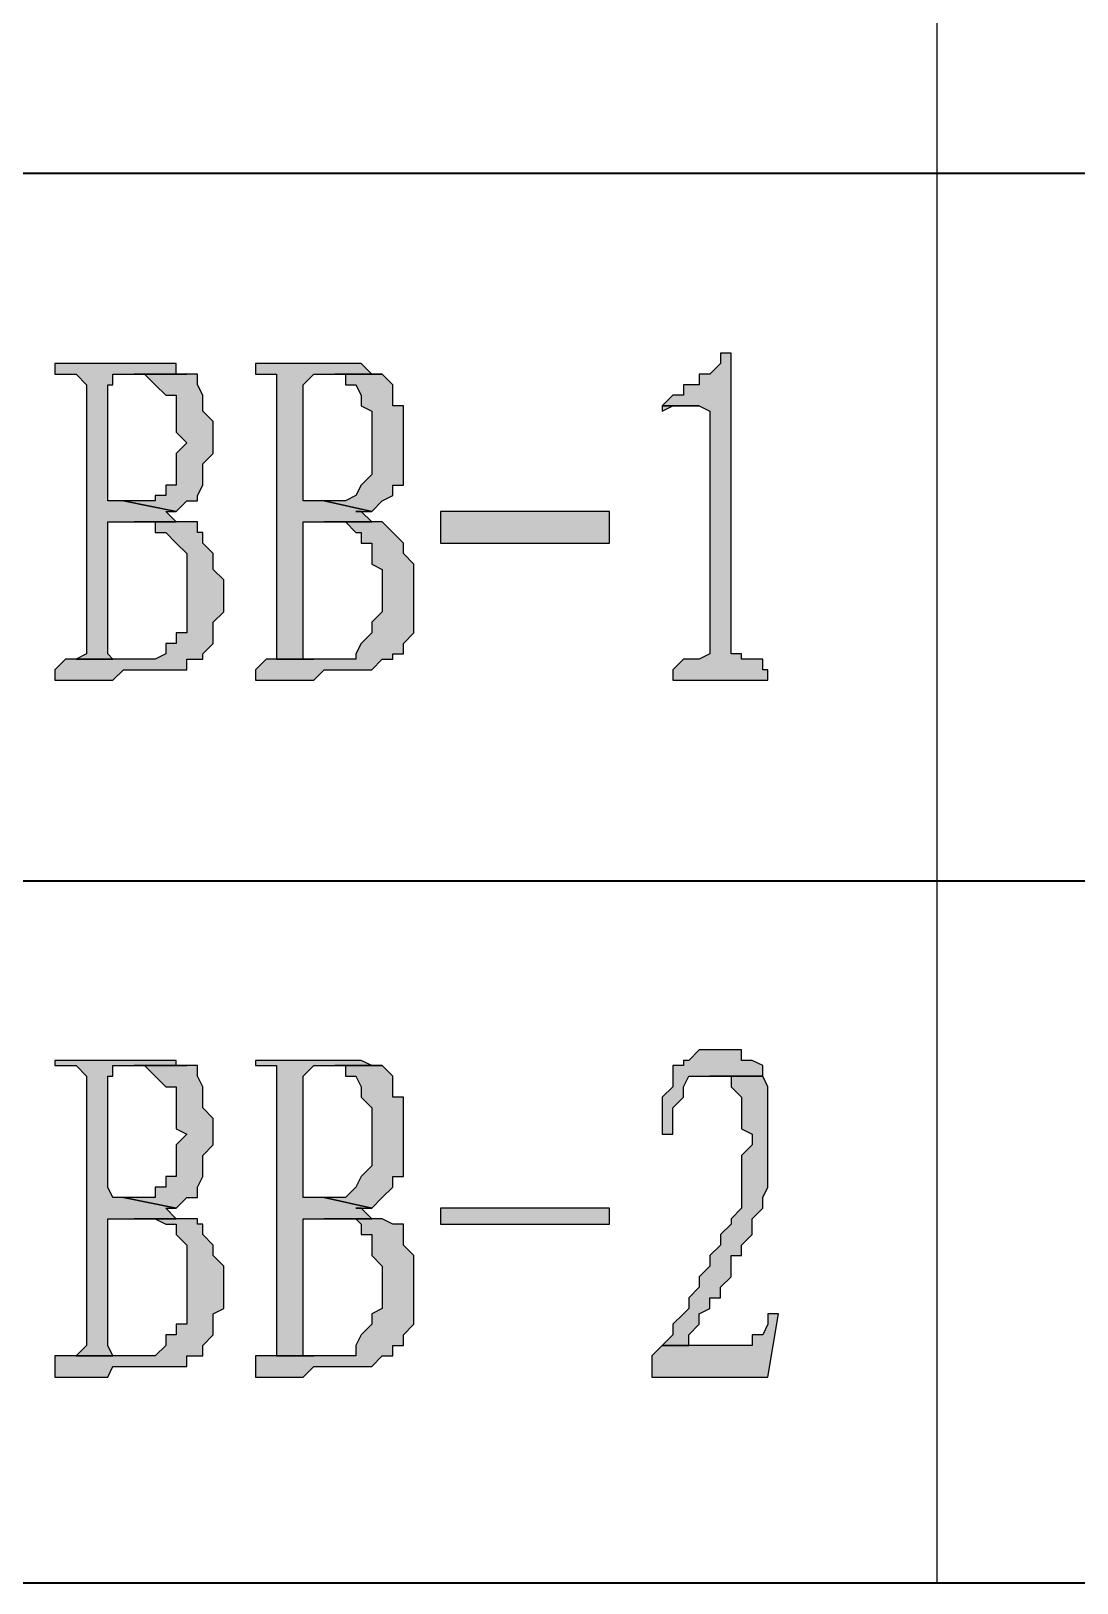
# Model space of a CAD drawing. Extents: x 457 to 4918, y -67 to 391.
# Drawn here: x 3548.87 to 3557.82, y 73.37 to 86.65 of the extents above; entities that cross this region are included whole.
import ezdxf

# ---------------------------------------------------------------- set-up
doc = ezdxf.new("R2010")
doc.units = 0
doc.header["$LTSCALE"] = 40
doc.header["$MEASUREMENT"] = 0
doc.layers.add('at_Entity', color=7, linetype='CONTINUOUS')
doc.layers.add('at_Solid', color=7, linetype='CONTINUOUS')

msp = doc.modelspace()

# ---------------------------------------------------------------- hatches: boundary and pattern name
at = {"layer": 'at_Solid'}
for points in [[(3554.861, 83.897), (3554.77, 83.897), (3554.77, 83.807), (3554.68, 83.716), (3554.589, 83.716), (3554.589, 83.626), (3554.454, 83.626), (3554.454, 83.536), (3554.363, 83.536), (3554.273, 83.445), (3554.589, 83.445), (3554.68, 83.4), (3554.68, 81.321), (3554.589, 81.276), (3554.454, 81.276), (3554.363, 81.185), (3554.363, 81.095), (3555.177, 81.095), (3555.177, 81.185), (3555.132, 81.185), (3555.132, 81.276), (3554.951, 81.276), (3554.951, 81.321), (3554.861, 81.321)], [(3549.753, 83.807), (3549.075, 83.807), (3549.075, 83.716), (3549.256, 83.716), (3549.346, 83.626), (3549.346, 81.321), (3549.256, 81.276), (3549.572, 81.276), (3549.527, 81.321), (3549.527, 82.451), (3549.572, 82.451), (3550.114, 82.451), (3550.024, 82.541), (3550.114, 82.541), (3549.662, 82.632), (3549.527, 82.632), (3549.527, 83.626), (3549.572, 83.626), (3549.572, 83.716), (3550.205, 83.716), (3550.114, 83.716), (3550.114, 83.807), (3550.024, 83.807)], [(3551.38, 83.807), (3550.792, 83.807), (3550.792, 83.716), (3550.973, 83.716), (3550.973, 83.626), (3550.973, 81.276), (3551.29, 81.276), (3551.199, 81.276), (3551.199, 81.321), (3551.199, 82.451), (3551.29, 82.451), (3551.787, 82.451), (3551.696, 82.541), (3551.651, 82.541), (3551.696, 82.541), (3551.787, 82.541), (3551.38, 82.632), (3551.199, 82.632), (3551.199, 83.626), (3551.29, 83.716), (3551.877, 83.716), (3551.787, 83.716), (3551.696, 83.807)], [(3550.205, 83.716), (3549.753, 83.716), (3549.843, 83.716), (3549.934, 83.626), (3550.024, 83.536), (3550.114, 83.536), (3550.114, 83.445), (3550.114, 83.219), (3550.205, 83.129), (3550.114, 83.038), (3550.114, 82.767), (3550.024, 82.767), (3550.024, 82.677), (3549.934, 82.677), (3549.934, 82.632), (3549.843, 82.632), (3549.662, 82.632), (3550.114, 82.541), (3550.205, 82.632), (3550.295, 82.632), (3550.295, 82.677), (3550.34, 82.767), (3550.34, 82.948), (3550.431, 83.038), (3550.431, 83.31), (3550.34, 83.4), (3550.34, 83.536), (3550.295, 83.626), (3550.295, 83.716)], [(3551.877, 83.716), (3551.47, 83.716), (3551.561, 83.716), (3551.561, 83.626), (3551.651, 83.626), (3551.696, 83.536), (3551.696, 83.445), (3551.787, 83.4), (3551.787, 82.858), (3551.696, 82.767), (3551.651, 82.677), (3551.561, 82.632), (3551.38, 82.632), (3551.787, 82.541), (3551.877, 82.632), (3551.968, 82.677), (3551.968, 82.767), (3552.058, 82.767), (3552.058, 83.445), (3551.968, 83.445), (3551.968, 83.626)], [(3554.273, 83.445), (3554.273, 83.4), (3554.363, 83.445), (3554.589, 83.445)], [(3552.374, 82.541), (3552.374, 82.27), (3553.821, 82.27), (3553.821, 82.541)], [(3550.114, 82.451), (3549.753, 82.451), (3549.843, 82.451), (3549.934, 82.451), (3549.934, 82.36), (3550.024, 82.36), (3550.114, 82.27), (3550.205, 82.18), (3550.205, 81.502), (3550.114, 81.502), (3550.114, 81.411), (3550.024, 81.411), (3550.024, 81.321), (3549.934, 81.276), (3549.165, 81.276), (3549.075, 81.185), (3549.075, 81.095), (3549.165, 81.095), (3549.572, 81.095), (3549.662, 81.185), (3550.205, 81.185), (3550.205, 81.276), (3550.34, 81.276), (3550.34, 81.321), (3550.431, 81.411), (3550.431, 81.592), (3550.521, 81.682), (3550.521, 81.954), (3550.431, 82.044), (3550.431, 82.18), (3550.34, 82.27), (3550.34, 82.36), (3550.295, 82.36), (3550.295, 82.451), (3550.205, 82.451)], [(3551.787, 82.451), (3551.38, 82.451), (3551.47, 82.451), (3551.561, 82.451), (3551.651, 82.36), (3551.696, 82.36), (3551.696, 82.27), (3551.787, 82.27), (3551.787, 82.18), (3551.787, 82.089), (3551.877, 82.044), (3551.877, 81.682), (3551.787, 81.592), (3551.787, 81.502), (3551.696, 81.411), (3551.651, 81.321), (3551.651, 81.276), (3551.561, 81.276), (3550.883, 81.276), (3550.792, 81.185), (3550.792, 81.095), (3550.883, 81.095), (3551.29, 81.095), (3551.38, 81.185), (3551.787, 81.185), (3551.877, 81.276), (3551.968, 81.276), (3551.968, 81.321), (3552.058, 81.321), (3552.058, 81.411), (3552.148, 81.502), (3552.148, 82.089), (3552.058, 82.18), (3552.058, 82.27), (3551.968, 82.36), (3551.877, 82.451)], [(3554.77, 77.931), (3554.589, 77.931), (3554.499, 77.84), (3554.454, 77.84), (3554.454, 77.795), (3554.363, 77.795), (3554.363, 77.705), (3554.363, 77.614), (3554.273, 77.524), (3554.273, 77.207), (3554.363, 77.207), (3554.363, 77.433), (3554.454, 77.524), (3554.454, 77.614), (3554.499, 77.705), (3555.132, 77.705), (3555.132, 77.795), (3555.041, 77.84), (3554.951, 77.84), (3554.951, 77.931)], [(3549.753, 77.84), (3549.075, 77.84), (3549.075, 77.795), (3549.256, 77.795), (3549.346, 77.705), (3549.346, 75.399), (3549.256, 75.309), (3549.572, 75.309), (3549.527, 75.399), (3549.527, 76.484), (3549.572, 76.484), (3550.114, 76.484), (3550.024, 76.575), (3550.114, 76.575), (3549.662, 76.665), (3549.572, 76.665), (3549.527, 76.755), (3549.527, 77.705), (3549.572, 77.705), (3549.572, 77.795), (3549.662, 77.795), (3550.205, 77.795), (3550.114, 77.795), (3550.114, 77.84), (3550.024, 77.84)], [(3550.205, 77.795), (3549.753, 77.795), (3549.843, 77.795), (3549.934, 77.705), (3550.024, 77.614), (3550.114, 77.614), (3550.114, 77.524), (3550.114, 77.253), (3550.205, 77.207), (3550.114, 77.117), (3550.114, 76.846), (3550.024, 76.846), (3550.024, 76.755), (3549.934, 76.755), (3549.934, 76.665), (3549.843, 76.665), (3549.662, 76.665), (3550.114, 76.575), (3550.205, 76.665), (3550.295, 76.665), (3550.295, 76.755), (3550.34, 76.846), (3550.34, 77.027), (3550.431, 77.117), (3550.431, 77.343), (3550.34, 77.433), (3550.34, 77.614), (3550.295, 77.705), (3550.295, 77.795)], [(3551.38, 77.84), (3550.792, 77.84), (3550.792, 77.795), (3550.973, 77.795), (3550.973, 77.705), (3550.973, 75.309), (3551.29, 75.309), (3551.199, 75.309), (3551.199, 75.399), (3551.199, 76.484), (3551.29, 76.484), (3551.787, 76.484), (3551.696, 76.575), (3551.651, 76.575), (3551.696, 76.575), (3551.787, 76.575), (3551.38, 76.665), (3551.199, 76.665), (3551.199, 76.755), (3551.199, 77.705), (3551.29, 77.795), (3551.877, 77.795), (3551.787, 77.795), (3551.696, 77.84)], [(3551.877, 77.795), (3551.47, 77.795), (3551.561, 77.795), (3551.561, 77.705), (3551.651, 77.705), (3551.696, 77.614), (3551.696, 77.524), (3551.787, 77.433), (3551.787, 76.936), (3551.696, 76.846), (3551.651, 76.755), (3551.561, 76.665), (3551.38, 76.665), (3551.787, 76.575), (3551.877, 76.665), (3551.968, 76.755), (3551.968, 76.846), (3552.058, 76.846), (3552.058, 77.524), (3551.968, 77.524), (3551.968, 77.705)], [(3555.132, 77.705), (3554.68, 77.705), (3554.77, 77.705), (3554.861, 77.705), (3554.861, 77.614), (3554.951, 77.524), (3554.951, 77.253), (3555.041, 77.207), (3555.041, 77.117), (3554.951, 77.027), (3554.951, 76.575), (3554.861, 76.484), (3554.861, 76.439), (3554.77, 76.349), (3554.77, 76.258), (3554.68, 76.168), (3554.68, 76.077), (3554.589, 75.987), (3554.589, 75.897), (3554.499, 75.806), (3554.499, 75.716), (3554.454, 75.671), (3554.363, 75.58), (3554.363, 75.49), (3554.273, 75.399), (3554.499, 75.399), (3554.499, 75.49), (3554.589, 75.58), (3554.589, 75.671), (3554.68, 75.716), (3554.68, 75.806), (3554.77, 75.806), (3554.77, 75.897), (3554.861, 75.987), (3554.861, 76.168), (3554.951, 76.168), (3554.951, 76.258), (3555.041, 76.349), (3555.041, 76.484), (3555.132, 76.575), (3555.132, 76.665), (3555.177, 76.755), (3555.177, 77.614)], [(3552.374, 76.575), (3552.374, 76.439), (3553.821, 76.439), (3553.821, 76.575)], [(3550.114, 76.484), (3549.753, 76.484), (3549.843, 76.484), (3549.934, 76.484), (3550.024, 76.439), (3550.114, 76.439), (3550.114, 76.349), (3550.205, 76.258), (3550.205, 75.58), (3550.114, 75.58), (3550.114, 75.49), (3550.024, 75.49), (3550.024, 75.399), (3549.934, 75.309), (3549.075, 75.309), (3549.075, 75.128), (3549.527, 75.128), (3549.572, 75.219), (3550.205, 75.219), (3550.205, 75.309), (3550.34, 75.309), (3550.34, 75.399), (3550.431, 75.49), (3550.431, 75.671), (3550.521, 75.716), (3550.521, 76.077), (3550.431, 76.168), (3550.431, 76.258), (3550.34, 76.349), (3550.34, 76.439), (3550.295, 76.439), (3550.295, 76.484), (3550.205, 76.484)], [(3551.787, 76.484), (3551.38, 76.484), (3551.47, 76.484), (3551.651, 76.484), (3551.696, 76.439), (3551.696, 76.349), (3551.787, 76.349), (3551.787, 76.168), (3551.877, 76.077), (3551.877, 75.716), (3551.787, 75.671), (3551.787, 75.58), (3551.696, 75.49), (3551.651, 75.399), (3551.651, 75.309), (3551.561, 75.309), (3550.792, 75.309), (3550.792, 75.128), (3551.199, 75.128), (3551.29, 75.219), (3551.787, 75.219), (3551.877, 75.309), (3551.968, 75.309), (3551.968, 75.399), (3552.058, 75.399), (3552.058, 75.49), (3552.148, 75.58), (3552.148, 76.168), (3552.058, 76.258), (3552.058, 76.439), (3551.968, 76.439), (3551.877, 76.484)], [(3555.267, 75.671), (3555.177, 75.671), (3555.177, 75.58), (3555.132, 75.49), (3555.041, 75.49), (3555.041, 75.399), (3554.273, 75.399), (3554.183, 75.309), (3554.183, 75.128), (3555.177, 75.128)]]:
    msp.add_hatch(color=0, dxfattribs=at).paths.add_polyline_path(points)

# ---------------------------------------------------------------- linework, layer by layer
at = {"layer": 'at_Entity', "color": 0, "lineweight": 40}
for p, q in [((3634.235, 85.434), (3487.194, 85.434)), ((3487.194, 79.377), (3634.235, 79.377)), ((3487.194, 73.365), (3634.235, 73.365))]:
    msp.add_line(p, q, dxfattribs=at)
at = {"layer": 'at_Entity', "color": 0, "lineweight": 20}
for p, q in [((3554.861, 83.897), (3554.77, 83.897)), ((3554.77, 83.897), (3554.77, 83.807)), ((3554.861, 81.321), (3554.861, 83.897)), ((3549.753, 83.807), (3549.075, 83.807)), ((3549.075, 83.807), (3549.075, 83.716)), ((3550.114, 83.807), (3549.753, 83.807)), ((3550.114, 83.716), (3550.114, 83.807)), ((3551.38, 83.807), (3550.792, 83.807)), ((3550.792, 83.807), (3550.792, 83.716)), ((3551.696, 83.807), (3551.38, 83.807)), ((3551.787, 83.716), (3551.696, 83.807)), ((3554.77, 83.807), (3554.68, 83.716)), ((3549.075, 83.716), (3549.256, 83.716)), ((3549.256, 83.716), (3549.346, 83.626)), ((3549.346, 83.626), (3549.346, 81.321)), ((3549.527, 82.632), (3549.527, 83.626)), ((3549.527, 83.626), (3549.572, 83.626)), ((3549.572, 83.626), (3549.572, 83.716)), ((3549.572, 83.716), (3550.205, 83.716)), ((3550.205, 83.716), (3549.753, 83.716)), ((3549.753, 83.716), (3549.843, 83.716)), ((3549.843, 83.716), (3549.934, 83.626)), ((3549.934, 83.626), (3550.024, 83.536)), ((3550.205, 83.716), (3550.114, 83.716)), ((3550.295, 83.716), (3550.205, 83.716)), ((3550.295, 83.626), (3550.295, 83.716)), ((3550.34, 83.536), (3550.295, 83.626)), ((3550.792, 83.716), (3550.973, 83.716)), ((3550.973, 83.716), (3550.973, 83.626)), ((3550.973, 83.626), (3550.973, 81.276)), ((3551.199, 83.626), (3551.29, 83.716)), ((3551.199, 82.632), (3551.199, 83.626)), ((3551.29, 83.716), (3551.877, 83.716)), ((3551.877, 83.716), (3551.47, 83.716)), ((3551.47, 83.716), (3551.561, 83.716)), ((3551.561, 83.716), (3551.561, 83.626)), ((3551.561, 83.626), (3551.651, 83.626)), ((3551.651, 83.626), (3551.696, 83.536)), ((3551.877, 83.716), (3551.787, 83.716)), ((3551.968, 83.626), (3551.877, 83.716)), ((3551.968, 83.445), (3551.968, 83.626)), ((3554.589, 83.626), (3554.454, 83.626)), ((3554.454, 83.626), (3554.454, 83.536)), ((3554.68, 83.716), (3554.589, 83.716)), ((3554.589, 83.716), (3554.589, 83.626)), ((3550.024, 83.536), (3550.114, 83.536)), ((3550.114, 83.536), (3550.114, 83.445)), ((3550.34, 83.4), (3550.34, 83.536)), ((3551.696, 83.536), (3551.696, 83.445)), ((3554.363, 83.536), (3554.273, 83.445)), ((3554.454, 83.536), (3554.363, 83.536)), ((3550.114, 83.445), (3550.114, 83.219)), ((3550.431, 83.31), (3550.34, 83.4)), ((3551.696, 83.445), (3551.787, 83.4)), ((3551.787, 83.4), (3551.787, 82.858)), ((3552.058, 83.445), (3551.968, 83.445)), ((3552.058, 82.767), (3552.058, 83.445)), ((3554.273, 83.445), (3554.273, 83.4)), ((3554.273, 83.4), (3554.363, 83.445)), ((3554.589, 83.445), (3554.273, 83.445)), ((3554.273, 83.445), (3554.589, 83.445)), ((3554.363, 83.445), (3554.589, 83.445)), ((3554.589, 83.445), (3554.68, 83.4)), ((3554.68, 83.4), (3554.68, 81.321)), ((3550.114, 83.219), (3550.205, 83.129)), ((3550.431, 83.038), (3550.431, 83.31)), ((3550.205, 83.129), (3550.114, 83.038)), ((3550.114, 83.038), (3550.114, 82.767)), ((3550.34, 82.948), (3550.431, 83.038)), ((3550.34, 82.767), (3550.34, 82.948)), ((3551.787, 82.858), (3551.696, 82.767)), ((3550.024, 82.677), (3549.934, 82.677)), ((3549.934, 82.677), (3549.934, 82.632)), ((3550.114, 82.767), (3550.024, 82.767)), ((3550.024, 82.767), (3550.024, 82.677)), ((3550.295, 82.677), (3550.34, 82.767)), ((3550.295, 82.632), (3550.295, 82.677)), ((3551.651, 82.677), (3551.561, 82.632)), ((3551.696, 82.767), (3551.651, 82.677)), ((3551.877, 82.632), (3551.968, 82.677)), ((3551.968, 82.677), (3551.968, 82.767)), ((3551.968, 82.767), (3552.058, 82.767)), ((3549.662, 82.632), (3549.527, 82.632)), ((3549.843, 82.632), (3549.662, 82.632)), ((3549.662, 82.632), (3550.114, 82.541)), ((3550.114, 82.541), (3549.662, 82.632)), ((3549.934, 82.632), (3549.843, 82.632)), ((3550.114, 82.451), (3550.024, 82.541)), ((3550.024, 82.541), (3550.114, 82.541)), ((3550.114, 82.541), (3550.205, 82.632)), ((3550.205, 82.632), (3550.295, 82.632)), ((3551.38, 82.632), (3551.199, 82.632)), ((3551.561, 82.632), (3551.38, 82.632)), ((3551.38, 82.632), (3551.787, 82.541)), ((3551.787, 82.541), (3551.38, 82.632)), ((3551.696, 82.541), (3551.651, 82.541)), ((3551.651, 82.541), (3551.696, 82.541)), ((3551.787, 82.451), (3551.696, 82.541)), ((3551.696, 82.541), (3551.787, 82.541)), ((3551.787, 82.541), (3551.877, 82.632)), ((3552.374, 82.541), (3553.821, 82.541)), ((3552.374, 82.27), (3552.374, 82.541)), ((3553.821, 82.541), (3553.821, 82.27)), ((3549.527, 81.321), (3549.527, 82.451)), ((3549.527, 82.451), (3549.572, 82.451)), ((3549.572, 82.451), (3550.114, 82.451)), ((3550.114, 82.451), (3549.753, 82.451)), ((3549.753, 82.451), (3549.843, 82.451)), ((3549.843, 82.451), (3549.934, 82.451)), ((3549.934, 82.451), (3549.934, 82.36)), ((3550.205, 82.451), (3550.114, 82.451)), ((3550.295, 82.451), (3550.205, 82.451)), ((3550.295, 82.36), (3550.295, 82.451)), ((3551.199, 81.321), (3551.199, 82.451)), ((3551.199, 82.451), (3551.29, 82.451)), ((3551.29, 82.451), (3551.787, 82.451)), ((3551.787, 82.451), (3551.38, 82.451)), ((3551.38, 82.451), (3551.47, 82.451)), ((3551.47, 82.451), (3551.561, 82.451)), ((3551.561, 82.451), (3551.651, 82.36)), ((3551.877, 82.451), (3551.787, 82.451)), ((3551.968, 82.36), (3551.877, 82.451)), ((3549.934, 82.36), (3550.024, 82.36)), ((3550.024, 82.36), (3550.114, 82.27)), ((3550.114, 82.27), (3550.205, 82.18)), ((3550.34, 82.36), (3550.295, 82.36)), ((3550.34, 82.27), (3550.34, 82.36)), ((3550.431, 82.18), (3550.34, 82.27)), ((3551.651, 82.36), (3551.696, 82.36)), ((3551.696, 82.36), (3551.696, 82.27)), ((3551.696, 82.27), (3551.787, 82.27)), ((3551.787, 82.27), (3551.787, 82.18)), ((3552.058, 82.27), (3551.968, 82.36)), ((3552.058, 82.18), (3552.058, 82.27)), ((3553.821, 82.27), (3552.374, 82.27)), ((3550.205, 82.18), (3550.205, 81.502)), ((3550.431, 82.044), (3550.431, 82.18)), ((3551.787, 82.18), (3551.787, 82.089)), ((3552.148, 82.089), (3552.058, 82.18)), ((3550.521, 81.954), (3550.431, 82.044)), ((3551.787, 82.089), (3551.877, 82.044)), ((3551.877, 82.044), (3551.877, 81.682)), ((3552.148, 81.502), (3552.148, 82.089)), ((3550.521, 81.682), (3550.521, 81.954)), ((3550.431, 81.592), (3550.521, 81.682)), ((3551.877, 81.682), (3551.787, 81.592)), ((3550.205, 81.502), (3550.114, 81.502)), ((3550.114, 81.502), (3550.114, 81.411)), ((3550.431, 81.411), (3550.431, 81.592)), ((3551.787, 81.502), (3551.696, 81.411)), ((3551.787, 81.592), (3551.787, 81.502)), ((3552.058, 81.411), (3552.148, 81.502)), ((3550.114, 81.411), (3550.024, 81.411)), ((3550.024, 81.411), (3550.024, 81.321)), ((3550.34, 81.321), (3550.431, 81.411)), ((3551.696, 81.411), (3551.651, 81.321)), ((3552.058, 81.321), (3552.058, 81.411)), ((3549.165, 81.276), (3549.075, 81.185)), ((3549.934, 81.276), (3549.165, 81.276)), ((3549.346, 81.321), (3549.256, 81.276)), ((3549.256, 81.276), (3549.572, 81.276)), ((3549.572, 81.276), (3549.527, 81.321)), ((3550.024, 81.321), (3549.934, 81.276)), ((3550.205, 81.185), (3550.205, 81.276)), ((3550.205, 81.276), (3550.34, 81.276)), ((3550.34, 81.276), (3550.34, 81.321)), ((3550.883, 81.276), (3550.792, 81.185)), ((3551.561, 81.276), (3550.883, 81.276)), ((3550.973, 81.276), (3551.29, 81.276)), ((3551.199, 81.276), (3551.199, 81.321)), ((3551.29, 81.276), (3551.199, 81.276)), ((3551.651, 81.276), (3551.561, 81.276)), ((3551.651, 81.321), (3551.651, 81.276)), ((3551.787, 81.185), (3551.877, 81.276)), ((3551.877, 81.276), (3551.968, 81.276)), ((3551.968, 81.276), (3551.968, 81.321)), ((3551.968, 81.321), (3552.058, 81.321)), ((3554.454, 81.276), (3554.363, 81.185)), ((3554.589, 81.276), (3554.454, 81.276)), ((3554.68, 81.321), (3554.589, 81.276)), ((3554.951, 81.321), (3554.861, 81.321)), ((3554.951, 81.276), (3554.951, 81.321)), ((3555.132, 81.276), (3554.951, 81.276)), ((3555.132, 81.185), (3555.132, 81.276)), ((3549.075, 81.185), (3549.075, 81.095)), ((3549.075, 81.095), (3549.165, 81.095)), ((3549.165, 81.095), (3549.572, 81.095)), ((3549.572, 81.095), (3549.662, 81.185)), ((3549.662, 81.185), (3550.205, 81.185)), ((3550.792, 81.185), (3550.792, 81.095)), ((3550.792, 81.095), (3550.883, 81.095)), ((3550.883, 81.095), (3551.29, 81.095)), ((3551.29, 81.095), (3551.38, 81.185)), ((3551.38, 81.185), (3551.787, 81.185)), ((3554.363, 81.185), (3554.363, 81.095)), ((3554.363, 81.095), (3555.177, 81.095)), ((3555.177, 81.185), (3555.132, 81.185)), ((3555.177, 81.095), (3555.177, 81.185)), ((3554.589, 77.931), (3554.499, 77.84)), ((3554.77, 77.931), (3554.589, 77.931)), ((3554.951, 77.931), (3554.77, 77.931)), ((3554.951, 77.84), (3554.951, 77.931)), ((3549.753, 77.84), (3549.075, 77.84)), ((3549.075, 77.84), (3549.075, 77.795)), ((3549.075, 77.795), (3549.256, 77.795)), ((3549.256, 77.795), (3549.346, 77.705)), ((3549.572, 77.705), (3549.572, 77.795)), ((3549.572, 77.795), (3549.662, 77.795)), ((3549.662, 77.795), (3550.205, 77.795)), ((3550.024, 77.84), (3549.753, 77.84)), ((3550.205, 77.795), (3549.753, 77.795)), ((3549.753, 77.795), (3549.843, 77.795)), ((3549.843, 77.795), (3549.934, 77.705)), ((3550.114, 77.84), (3550.024, 77.84)), ((3550.114, 77.795), (3550.114, 77.84)), ((3550.205, 77.795), (3550.114, 77.795)), ((3550.295, 77.795), (3550.205, 77.795)), ((3550.295, 77.705), (3550.295, 77.795)), ((3551.38, 77.84), (3550.792, 77.84)), ((3550.792, 77.84), (3550.792, 77.795)), ((3550.792, 77.795), (3550.973, 77.795)), ((3550.973, 77.795), (3550.973, 77.705)), ((3551.199, 77.705), (3551.29, 77.795)), ((3551.29, 77.795), (3551.877, 77.795)), ((3551.696, 77.84), (3551.38, 77.84)), ((3551.877, 77.795), (3551.47, 77.795)), ((3551.47, 77.795), (3551.561, 77.795)), ((3551.561, 77.795), (3551.561, 77.705)), ((3551.787, 77.795), (3551.696, 77.84)), ((3551.877, 77.795), (3551.787, 77.795)), ((3551.968, 77.705), (3551.877, 77.795)), ((3554.454, 77.795), (3554.363, 77.795)), ((3554.363, 77.795), (3554.363, 77.705)), ((3554.499, 77.84), (3554.454, 77.84)), ((3554.454, 77.84), (3554.454, 77.795)), ((3555.041, 77.84), (3554.951, 77.84)), ((3555.132, 77.795), (3555.041, 77.84)), ((3555.132, 77.705), (3555.132, 77.795)), ((3549.346, 77.705), (3549.346, 75.399)), ((3549.527, 76.755), (3549.527, 77.705)), ((3549.527, 77.705), (3549.572, 77.705)), ((3549.934, 77.705), (3550.024, 77.614)), ((3550.024, 77.614), (3550.114, 77.614)), ((3550.114, 77.614), (3550.114, 77.524)), ((3550.34, 77.614), (3550.295, 77.705)), ((3550.34, 77.433), (3550.34, 77.614)), ((3550.973, 77.705), (3550.973, 75.309)), ((3551.199, 76.665), (3551.199, 77.705)), ((3551.561, 77.705), (3551.651, 77.705)), ((3551.651, 77.705), (3551.696, 77.614)), ((3551.696, 77.614), (3551.696, 77.524)), ((3551.968, 77.524), (3551.968, 77.705)), ((3554.363, 77.614), (3554.273, 77.524)), ((3554.363, 77.705), (3554.363, 77.614)), ((3554.454, 77.614), (3554.499, 77.705)), ((3554.454, 77.524), (3554.454, 77.614)), ((3554.499, 77.705), (3555.132, 77.705)), ((3555.132, 77.705), (3554.68, 77.705)), ((3554.68, 77.705), (3554.77, 77.705)), ((3554.77, 77.705), (3554.861, 77.705)), ((3554.861, 77.705), (3554.861, 77.614)), ((3554.861, 77.614), (3554.951, 77.524)), ((3555.177, 77.614), (3555.132, 77.705)), ((3555.177, 76.755), (3555.177, 77.614)), ((3550.114, 77.524), (3550.114, 77.253)), ((3551.696, 77.524), (3551.787, 77.433)), ((3552.058, 77.524), (3551.968, 77.524)), ((3552.058, 76.846), (3552.058, 77.524)), ((3554.273, 77.524), (3554.273, 77.207)), ((3554.363, 77.433), (3554.454, 77.524)), ((3554.951, 77.524), (3554.951, 77.253)), ((3550.431, 77.343), (3550.34, 77.433)), ((3551.787, 77.433), (3551.787, 76.936)), ((3554.363, 77.207), (3554.363, 77.433)), ((3550.114, 77.253), (3550.205, 77.207)), ((3550.431, 77.117), (3550.431, 77.343)), ((3554.951, 77.253), (3555.041, 77.207)), ((3550.205, 77.207), (3550.114, 77.117)), ((3550.114, 77.117), (3550.114, 76.846)), ((3550.34, 77.027), (3550.431, 77.117)), ((3554.273, 77.207), (3554.363, 77.207)), ((3555.041, 77.117), (3554.951, 77.027)), ((3555.041, 77.207), (3555.041, 77.117)), ((3550.34, 76.846), (3550.34, 77.027)), ((3554.951, 77.027), (3554.951, 76.575)), ((3550.114, 76.846), (3550.024, 76.846)), ((3550.024, 76.846), (3550.024, 76.755)), ((3550.295, 76.755), (3550.34, 76.846)), ((3551.696, 76.846), (3551.651, 76.755)), ((3551.787, 76.936), (3551.696, 76.846)), ((3551.968, 76.755), (3551.968, 76.846)), ((3551.968, 76.846), (3552.058, 76.846)), ((3549.572, 76.665), (3549.527, 76.755)), ((3550.024, 76.755), (3549.934, 76.755)), ((3549.934, 76.755), (3549.934, 76.665)), ((3550.295, 76.665), (3550.295, 76.755)), ((3551.651, 76.755), (3551.561, 76.665)), ((3551.877, 76.665), (3551.968, 76.755)), ((3555.132, 76.665), (3555.177, 76.755)), ((3549.662, 76.665), (3549.572, 76.665)), ((3549.843, 76.665), (3549.662, 76.665)), ((3549.662, 76.665), (3550.114, 76.575)), ((3550.114, 76.575), (3549.662, 76.665)), ((3549.934, 76.665), (3549.843, 76.665)), ((3550.114, 76.484), (3550.024, 76.575)), ((3550.024, 76.575), (3550.114, 76.575)), ((3550.114, 76.575), (3550.205, 76.665)), ((3550.205, 76.665), (3550.295, 76.665)), ((3551.38, 76.665), (3551.199, 76.665)), ((3551.561, 76.665), (3551.38, 76.665)), ((3551.38, 76.665), (3551.787, 76.575)), ((3551.787, 76.575), (3551.38, 76.665)), ((3551.696, 76.575), (3551.651, 76.575)), ((3551.651, 76.575), (3551.696, 76.575)), ((3551.787, 76.484), (3551.696, 76.575)), ((3551.696, 76.575), (3551.787, 76.575)), ((3551.787, 76.575), (3551.877, 76.665)), ((3552.374, 76.575), (3553.821, 76.575)), ((3552.374, 76.439), (3552.374, 76.575)), ((3553.821, 76.575), (3553.821, 76.439)), ((3554.951, 76.575), (3554.861, 76.484)), ((3555.041, 76.484), (3555.132, 76.575)), ((3555.132, 76.575), (3555.132, 76.665)), ((3549.527, 75.399), (3549.527, 76.484)), ((3549.527, 76.484), (3549.572, 76.484)), ((3549.572, 76.484), (3550.114, 76.484)), ((3550.114, 76.484), (3549.753, 76.484)), ((3549.753, 76.484), (3549.843, 76.484)), ((3549.843, 76.484), (3549.934, 76.484)), ((3549.934, 76.484), (3550.024, 76.439)), ((3550.024, 76.439), (3550.114, 76.439)), ((3550.205, 76.484), (3550.114, 76.484)), ((3550.114, 76.439), (3550.114, 76.349)), ((3550.295, 76.484), (3550.205, 76.484)), ((3550.295, 76.439), (3550.295, 76.484)), ((3550.34, 76.439), (3550.295, 76.439)), ((3550.34, 76.349), (3550.34, 76.439)), ((3551.199, 75.399), (3551.199, 76.484)), ((3551.199, 76.484), (3551.29, 76.484)), ((3551.29, 76.484), (3551.787, 76.484)), ((3551.787, 76.484), (3551.38, 76.484)), ((3551.38, 76.484), (3551.47, 76.484)), ((3551.47, 76.484), (3551.651, 76.484)), ((3551.651, 76.484), (3551.696, 76.439)), ((3551.696, 76.439), (3551.696, 76.349)), ((3551.877, 76.484), (3551.787, 76.484)), ((3551.968, 76.439), (3551.877, 76.484)), ((3552.058, 76.439), (3551.968, 76.439)), ((3552.058, 76.258), (3552.058, 76.439)), ((3553.821, 76.439), (3552.374, 76.439)), ((3554.861, 76.439), (3554.77, 76.349)), ((3554.861, 76.484), (3554.861, 76.439)), ((3555.041, 76.349), (3555.041, 76.484)), ((3550.114, 76.349), (3550.205, 76.258)), ((3550.431, 76.258), (3550.34, 76.349)), ((3551.696, 76.349), (3551.787, 76.349)), ((3551.787, 76.349), (3551.787, 76.168)), ((3554.77, 76.349), (3554.77, 76.258)), ((3554.951, 76.258), (3555.041, 76.349)), ((3550.205, 76.258), (3550.205, 75.58)), ((3550.431, 76.168), (3550.431, 76.258)), ((3550.521, 76.077), (3550.431, 76.168)), ((3551.787, 76.168), (3551.877, 76.077)), ((3552.148, 76.168), (3552.058, 76.258)), ((3552.148, 75.58), (3552.148, 76.168)), ((3554.77, 76.258), (3554.68, 76.168)), ((3554.68, 76.168), (3554.68, 76.077)), ((3554.861, 75.987), (3554.861, 76.168)), ((3554.861, 76.168), (3554.951, 76.168)), ((3554.951, 76.168), (3554.951, 76.258)), ((3550.521, 75.716), (3550.521, 76.077)), ((3551.877, 76.077), (3551.877, 75.716)), ((3554.68, 76.077), (3554.589, 75.987)), ((3554.589, 75.897), (3554.499, 75.806)), ((3554.589, 75.987), (3554.589, 75.897)), ((3554.77, 75.897), (3554.861, 75.987)), ((3554.77, 75.806), (3554.77, 75.897)), ((3554.499, 75.806), (3554.499, 75.716)), ((3554.68, 75.716), (3554.68, 75.806)), ((3554.68, 75.806), (3554.77, 75.806)), ((3550.431, 75.671), (3550.521, 75.716)), ((3550.431, 75.49), (3550.431, 75.671)), ((3551.877, 75.716), (3551.787, 75.671)), ((3551.787, 75.671), (3551.787, 75.58)), ((3554.454, 75.671), (3554.363, 75.58)), ((3554.499, 75.716), (3554.454, 75.671)), ((3554.589, 75.671), (3554.68, 75.716)), ((3554.589, 75.58), (3554.589, 75.671)), ((3555.267, 75.671), (3555.177, 75.671)), ((3555.177, 75.671), (3555.177, 75.58)), ((3555.177, 75.128), (3555.267, 75.671)), ((3550.114, 75.49), (3550.024, 75.49)), ((3550.024, 75.49), (3550.024, 75.399)), ((3550.205, 75.58), (3550.114, 75.58)), ((3550.114, 75.58), (3550.114, 75.49)), ((3550.34, 75.399), (3550.431, 75.49)), ((3551.696, 75.49), (3551.651, 75.399)), ((3551.787, 75.58), (3551.696, 75.49)), ((3552.058, 75.49), (3552.148, 75.58)), ((3552.058, 75.399), (3552.058, 75.49)), ((3554.363, 75.49), (3554.273, 75.399)), ((3554.363, 75.58), (3554.363, 75.49)), ((3554.499, 75.49), (3554.589, 75.58)), ((3554.499, 75.399), (3554.499, 75.49)), ((3555.132, 75.49), (3555.041, 75.49)), ((3555.041, 75.49), (3555.041, 75.399)), ((3555.177, 75.58), (3555.132, 75.49)), ((3549.346, 75.399), (3549.256, 75.309)), ((3549.572, 75.309), (3549.527, 75.399)), ((3550.024, 75.399), (3549.934, 75.309)), ((3550.34, 75.309), (3550.34, 75.399)), ((3551.199, 75.309), (3551.199, 75.399)), ((3551.651, 75.399), (3551.651, 75.309)), ((3551.968, 75.309), (3551.968, 75.399)), ((3551.968, 75.399), (3552.058, 75.399)), ((3554.273, 75.399), (3554.183, 75.309)), ((3555.041, 75.399), (3554.273, 75.399)), ((3554.273, 75.399), (3554.499, 75.399)), ((3549.934, 75.309), (3549.075, 75.309)), ((3549.075, 75.309), (3549.075, 75.128)), ((3549.256, 75.309), (3549.572, 75.309)), ((3549.527, 75.128), (3549.572, 75.219)), ((3549.572, 75.219), (3550.205, 75.219)), ((3550.205, 75.219), (3550.205, 75.309)), ((3550.205, 75.309), (3550.34, 75.309)), ((3551.561, 75.309), (3550.792, 75.309)), ((3550.792, 75.309), (3550.792, 75.128)), ((3550.973, 75.309), (3551.29, 75.309)), ((3551.29, 75.309), (3551.199, 75.309)), ((3551.199, 75.128), (3551.29, 75.219)), ((3551.29, 75.219), (3551.787, 75.219)), ((3551.651, 75.309), (3551.561, 75.309)), ((3551.787, 75.219), (3551.877, 75.309)), ((3551.877, 75.309), (3551.968, 75.309)), ((3554.183, 75.309), (3554.183, 75.128)), ((3549.075, 75.128), (3549.527, 75.128)), ((3550.792, 75.128), (3551.199, 75.128)), ((3554.183, 75.128), (3555.177, 75.128))]:
    msp.add_line(p, q, dxfattribs=at)
at = {"layer": 'at_Entity', "color": 0}
for points in [[(3556.623, 92.712), (3556.623, 73.365)], [(3554.861, 83.897), (3554.77, 83.897), (3554.77, 83.807), (3554.68, 83.716), (3554.589, 83.716), (3554.589, 83.626), (3554.454, 83.626), (3554.454, 83.536), (3554.363, 83.536), (3554.273, 83.445), (3554.589, 83.445), (3554.68, 83.4), (3554.68, 81.321), (3554.589, 81.276), (3554.454, 81.276), (3554.363, 81.185), (3554.363, 81.095), (3555.177, 81.095), (3555.177, 81.185), (3555.132, 81.185), (3555.132, 81.276), (3554.951, 81.276), (3554.951, 81.321), (3554.861, 81.321), (3554.861, 83.897), (3554.861, 83.897)], [(3549.753, 83.807), (3549.075, 83.807), (3549.075, 83.716), (3549.256, 83.716), (3549.346, 83.626), (3549.346, 81.321), (3549.256, 81.276), (3549.572, 81.276), (3549.527, 81.321), (3549.527, 82.451), (3549.572, 82.451), (3550.114, 82.451), (3550.024, 82.541), (3550.114, 82.541), (3549.662, 82.632), (3549.527, 82.632), (3549.527, 83.626), (3549.572, 83.626), (3549.572, 83.716), (3550.205, 83.716), (3550.114, 83.716), (3550.114, 83.807), (3550.024, 83.807), (3549.753, 83.807), (3549.753, 83.807)], [(3551.38, 83.807), (3550.792, 83.807), (3550.792, 83.716), (3550.973, 83.716), (3550.973, 83.626), (3550.973, 81.276), (3551.29, 81.276), (3551.199, 81.276), (3551.199, 81.321), (3551.199, 82.451), (3551.29, 82.451), (3551.787, 82.451), (3551.696, 82.541), (3551.651, 82.541), (3551.696, 82.541), (3551.787, 82.541), (3551.38, 82.632), (3551.199, 82.632), (3551.199, 83.626), (3551.29, 83.716), (3551.877, 83.716), (3551.787, 83.716), (3551.696, 83.807), (3551.38, 83.807), (3551.38, 83.807)], [(3550.205, 83.716), (3549.753, 83.716), (3549.843, 83.716), (3549.934, 83.626), (3550.024, 83.536), (3550.114, 83.536), (3550.114, 83.445), (3550.114, 83.219), (3550.205, 83.129), (3550.114, 83.038), (3550.114, 82.767), (3550.024, 82.767), (3550.024, 82.677), (3549.934, 82.677), (3549.934, 82.632), (3549.843, 82.632), (3549.662, 82.632), (3550.114, 82.541), (3550.205, 82.632), (3550.295, 82.632), (3550.295, 82.677), (3550.34, 82.767), (3550.34, 82.948), (3550.431, 83.038), (3550.431, 83.31), (3550.34, 83.4), (3550.34, 83.536), (3550.295, 83.626), (3550.295, 83.716), (3550.205, 83.716), (3550.205, 83.716)], [(3551.877, 83.716), (3551.47, 83.716), (3551.561, 83.716), (3551.561, 83.626), (3551.651, 83.626), (3551.696, 83.536), (3551.696, 83.445), (3551.787, 83.4), (3551.787, 82.858), (3551.696, 82.767), (3551.651, 82.677), (3551.561, 82.632), (3551.38, 82.632), (3551.787, 82.541), (3551.877, 82.632), (3551.968, 82.677), (3551.968, 82.767), (3552.058, 82.767), (3552.058, 83.445), (3551.968, 83.445), (3551.968, 83.626), (3551.877, 83.716), (3551.877, 83.716), (3551.877, 83.716)], [(3554.273, 83.445), (3554.273, 83.4), (3554.363, 83.445), (3554.589, 83.445), (3554.273, 83.445), (3554.273, 83.445), (3554.273, 83.445)], [(3552.374, 82.541), (3552.374, 82.27), (3553.821, 82.27), (3553.821, 82.541), (3552.374, 82.541), (3552.374, 82.541), (3552.374, 82.541)], [(3550.114, 82.451), (3549.753, 82.451), (3549.843, 82.451), (3549.934, 82.451), (3549.934, 82.36), (3550.024, 82.36), (3550.114, 82.27), (3550.205, 82.18), (3550.205, 81.502), (3550.114, 81.502), (3550.114, 81.411), (3550.024, 81.411), (3550.024, 81.321), (3549.934, 81.276), (3549.165, 81.276), (3549.075, 81.185), (3549.075, 81.095), (3549.165, 81.095), (3549.572, 81.095), (3549.662, 81.185), (3550.205, 81.185), (3550.205, 81.276), (3550.34, 81.276), (3550.34, 81.321), (3550.431, 81.411), (3550.431, 81.592), (3550.521, 81.682), (3550.521, 81.954), (3550.431, 82.044), (3550.431, 82.18), (3550.34, 82.27), (3550.34, 82.36), (3550.295, 82.36), (3550.295, 82.451), (3550.205, 82.451), (3550.114, 82.451), (3550.114, 82.451)], [(3551.787, 82.451), (3551.38, 82.451), (3551.47, 82.451), (3551.561, 82.451), (3551.651, 82.36), (3551.696, 82.36), (3551.696, 82.27), (3551.787, 82.27), (3551.787, 82.18), (3551.787, 82.089), (3551.877, 82.044), (3551.877, 81.682), (3551.787, 81.592), (3551.787, 81.502), (3551.696, 81.411), (3551.651, 81.321), (3551.651, 81.276), (3551.561, 81.276), (3550.883, 81.276), (3550.792, 81.185), (3550.792, 81.095), (3550.883, 81.095), (3551.29, 81.095), (3551.38, 81.185), (3551.787, 81.185), (3551.877, 81.276), (3551.968, 81.276), (3551.968, 81.321), (3552.058, 81.321), (3552.058, 81.411), (3552.148, 81.502), (3552.148, 82.089), (3552.058, 82.18), (3552.058, 82.27), (3551.968, 82.36), (3551.877, 82.451), (3551.787, 82.451), (3551.787, 82.451)], [(3554.77, 77.931), (3554.589, 77.931), (3554.499, 77.84), (3554.454, 77.84), (3554.454, 77.795), (3554.363, 77.795), (3554.363, 77.705), (3554.363, 77.614), (3554.273, 77.524), (3554.273, 77.207), (3554.363, 77.207), (3554.363, 77.433), (3554.454, 77.524), (3554.454, 77.614), (3554.499, 77.705), (3555.132, 77.705), (3555.132, 77.795), (3555.041, 77.84), (3554.951, 77.84), (3554.951, 77.931), (3554.77, 77.931), (3554.77, 77.931)], [(3549.753, 77.84), (3549.075, 77.84), (3549.075, 77.795), (3549.256, 77.795), (3549.346, 77.705), (3549.346, 75.399), (3549.256, 75.309), (3549.572, 75.309), (3549.527, 75.399), (3549.527, 76.484), (3549.572, 76.484), (3550.114, 76.484), (3550.024, 76.575), (3550.114, 76.575), (3549.662, 76.665), (3549.572, 76.665), (3549.527, 76.755), (3549.527, 77.705), (3549.572, 77.705), (3549.572, 77.795), (3549.662, 77.795), (3550.205, 77.795), (3550.114, 77.795), (3550.114, 77.84), (3550.024, 77.84), (3549.753, 77.84), (3549.753, 77.84)], [(3550.205, 77.795), (3549.753, 77.795), (3549.843, 77.795), (3549.934, 77.705), (3550.024, 77.614), (3550.114, 77.614), (3550.114, 77.524), (3550.114, 77.253), (3550.205, 77.207), (3550.114, 77.117), (3550.114, 76.846), (3550.024, 76.846), (3550.024, 76.755), (3549.934, 76.755), (3549.934, 76.665), (3549.843, 76.665), (3549.662, 76.665), (3550.114, 76.575), (3550.205, 76.665), (3550.295, 76.665), (3550.295, 76.755), (3550.34, 76.846), (3550.34, 77.027), (3550.431, 77.117), (3550.431, 77.343), (3550.34, 77.433), (3550.34, 77.614), (3550.295, 77.705), (3550.295, 77.795), (3550.205, 77.795), (3550.205, 77.795)], [(3551.38, 77.84), (3550.792, 77.84), (3550.792, 77.795), (3550.973, 77.795), (3550.973, 77.705), (3550.973, 75.309), (3551.29, 75.309), (3551.199, 75.309), (3551.199, 75.399), (3551.199, 76.484), (3551.29, 76.484), (3551.787, 76.484), (3551.696, 76.575), (3551.651, 76.575), (3551.696, 76.575), (3551.787, 76.575), (3551.38, 76.665), (3551.199, 76.665), (3551.199, 76.755), (3551.199, 77.705), (3551.29, 77.795), (3551.877, 77.795), (3551.787, 77.795), (3551.696, 77.84), (3551.38, 77.84), (3551.38, 77.84)], [(3551.877, 77.795), (3551.47, 77.795), (3551.561, 77.795), (3551.561, 77.705), (3551.651, 77.705), (3551.696, 77.614), (3551.696, 77.524), (3551.787, 77.433), (3551.787, 76.936), (3551.696, 76.846), (3551.651, 76.755), (3551.561, 76.665), (3551.38, 76.665), (3551.787, 76.575), (3551.877, 76.665), (3551.968, 76.755), (3551.968, 76.846), (3552.058, 76.846), (3552.058, 77.524), (3551.968, 77.524), (3551.968, 77.705), (3551.877, 77.795), (3551.877, 77.795), (3551.877, 77.795)], [(3555.132, 77.705), (3554.68, 77.705), (3554.77, 77.705), (3554.861, 77.705), (3554.861, 77.614), (3554.951, 77.524), (3554.951, 77.253), (3555.041, 77.207), (3555.041, 77.117), (3554.951, 77.027), (3554.951, 76.575), (3554.861, 76.484), (3554.861, 76.439), (3554.77, 76.349), (3554.77, 76.258), (3554.68, 76.168), (3554.68, 76.077), (3554.589, 75.987), (3554.589, 75.897), (3554.499, 75.806), (3554.499, 75.716), (3554.454, 75.671), (3554.363, 75.58), (3554.363, 75.49), (3554.273, 75.399), (3554.499, 75.399), (3554.499, 75.49), (3554.589, 75.58), (3554.589, 75.671), (3554.68, 75.716), (3554.68, 75.806), (3554.77, 75.806), (3554.77, 75.897), (3554.861, 75.987), (3554.861, 76.168), (3554.951, 76.168), (3554.951, 76.258), (3555.041, 76.349), (3555.041, 76.484), (3555.132, 76.575), (3555.132, 76.665), (3555.177, 76.755), (3555.177, 77.614), (3555.132, 77.705), (3555.132, 77.705), (3555.132, 77.705)], [(3552.374, 76.575), (3552.374, 76.439), (3553.821, 76.439), (3553.821, 76.575), (3552.374, 76.575), (3552.374, 76.575), (3552.374, 76.575)], [(3550.114, 76.484), (3549.753, 76.484), (3549.843, 76.484), (3549.934, 76.484), (3550.024, 76.439), (3550.114, 76.439), (3550.114, 76.349), (3550.205, 76.258), (3550.205, 75.58), (3550.114, 75.58), (3550.114, 75.49), (3550.024, 75.49), (3550.024, 75.399), (3549.934, 75.309), (3549.075, 75.309), (3549.075, 75.128), (3549.527, 75.128), (3549.572, 75.219), (3550.205, 75.219), (3550.205, 75.309), (3550.34, 75.309), (3550.34, 75.399), (3550.431, 75.49), (3550.431, 75.671), (3550.521, 75.716), (3550.521, 76.077), (3550.431, 76.168), (3550.431, 76.258), (3550.34, 76.349), (3550.34, 76.439), (3550.295, 76.439), (3550.295, 76.484), (3550.205, 76.484), (3550.114, 76.484), (3550.114, 76.484)], [(3551.787, 76.484), (3551.38, 76.484), (3551.47, 76.484), (3551.651, 76.484), (3551.696, 76.439), (3551.696, 76.349), (3551.787, 76.349), (3551.787, 76.168), (3551.877, 76.077), (3551.877, 75.716), (3551.787, 75.671), (3551.787, 75.58), (3551.696, 75.49), (3551.651, 75.399), (3551.651, 75.309), (3551.561, 75.309), (3550.792, 75.309), (3550.792, 75.128), (3551.199, 75.128), (3551.29, 75.219), (3551.787, 75.219), (3551.877, 75.309), (3551.968, 75.309), (3551.968, 75.399), (3552.058, 75.399), (3552.058, 75.49), (3552.148, 75.58), (3552.148, 76.168), (3552.058, 76.258), (3552.058, 76.439), (3551.968, 76.439), (3551.877, 76.484), (3551.787, 76.484), (3551.787, 76.484)], [(3555.267, 75.671), (3555.177, 75.671), (3555.177, 75.58), (3555.132, 75.49), (3555.041, 75.49), (3555.041, 75.399), (3554.273, 75.399), (3554.183, 75.309), (3554.183, 75.128), (3555.177, 75.128), (3555.267, 75.671), (3555.267, 75.671), (3555.267, 75.671)]]:
    msp.add_lwpolyline(points, dxfattribs=at)

doc.saveas('drawing.dxf')
